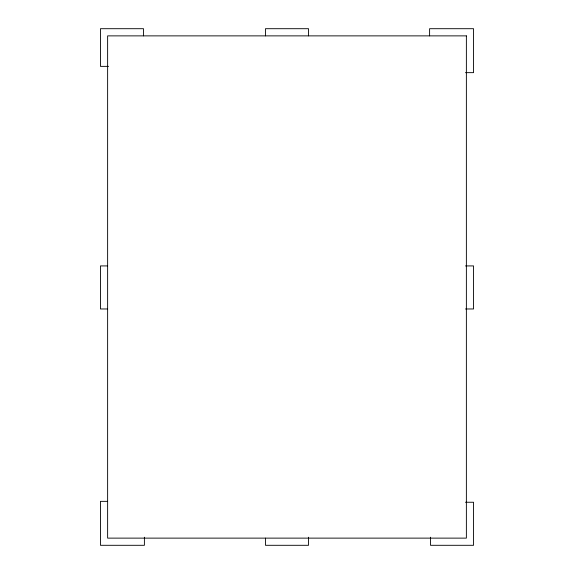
<?xml version="1.0" encoding="UTF-8"?>
<svg xmlns="http://www.w3.org/2000/svg" width="574" height="574" viewBox="0 0 574 574"><rect width="100%" height="100%" fill="white"/><g stroke="black" fill="none" stroke-linecap="round" stroke-linejoin="round"><path stroke-width="0.86" d="M108.522 66.369L100.45 66.369L100.45 28.7L143.5 28.7L143.5 35.875M465.478 72.647L473.55 72.647L473.55 28.7L429.603 28.7L429.603 35.875M107.625 265.92L100.45 265.92L100.45 308.97L107.625 308.97M465.478 265.927L473.55 265.92L473.55 308.97L465.478 308.977M107.625 501.353L100.45 501.353L100.45 545.3L144.397 545.3L144.397 537.228M465.478 502.25L473.55 502.25L473.55 545.3L430.5 545.3L430.5 537.228M308.525 35.875L308.525 28.7L265.475 28.7L265.475 35.875M308.525 537.228L308.525 545.3L265.475 545.3L265.475 538.125M466.375 35.875L107.625 35.875L107.625 538.125L466.375 538.125L466.375 35.875"/></g></svg>
